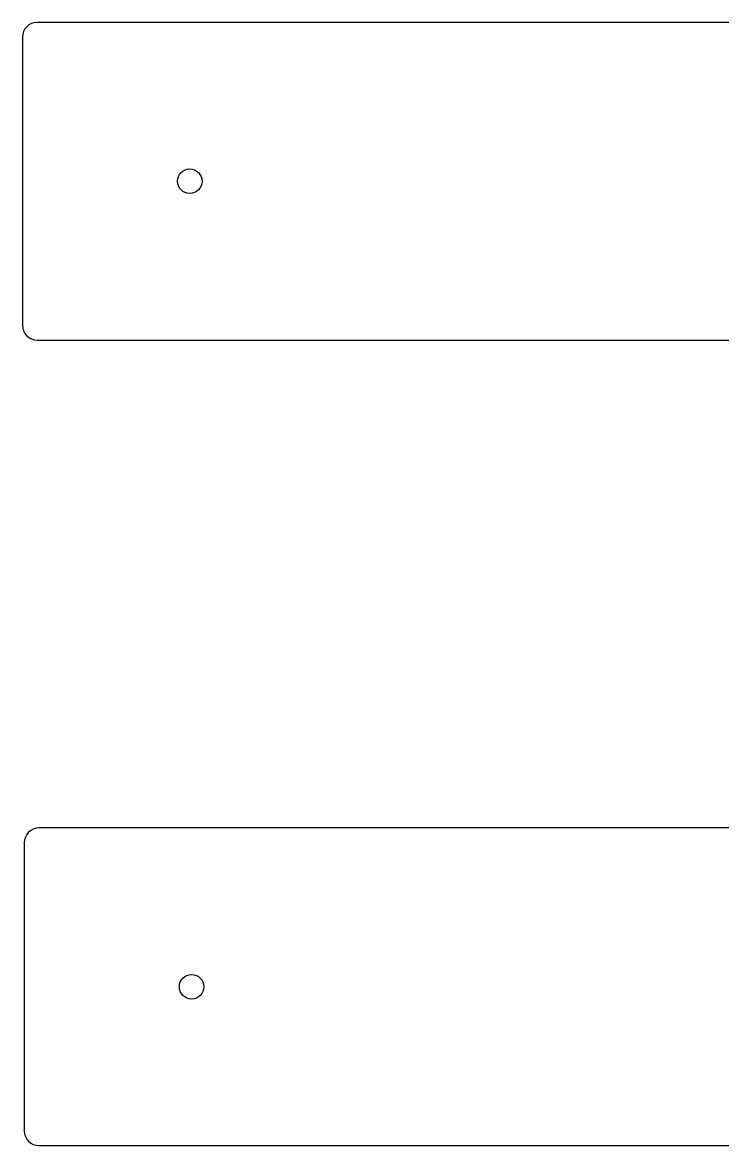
# Model space of a CAD drawing. Extents: x 0 to 482, y -61 to 277.
# Drawn here: x 0 to 94.8, y -61.5 to 90.5 of the extents above; entities that cross this region are included whole.
import ezdxf

# ---------------------------------------------------------------- set-up
doc = ezdxf.new("R2010")
doc.units = 0
doc.layers.add('weight - signature', color=7, linetype='CONTINUOUS', lineweight=25, true_color=0x000000)
doc.layers.add('weight outline', color=7, linetype='CONTINUOUS', lineweight=25, true_color=0x000000)

msp = doc.modelspace()

# ---------------------------------------------------------------- linework, layer by layer
at = {"layer": 'weight - signature'}
for p, q in [((237.5, 90.51), (2, 90.51)), ((0, 88.51), (0, 49.53)), ((2, 47.53), (237.5, 47.53))]:
    msp.add_line(p, q, dxfattribs=at)
msp.add_circle((22.66, 69.02), 1.66, dxfattribs=at)
for centre, start, end in [((2, 88.51), 90, -180), ((2, 49.53), -180, -90)]:
    msp.add_arc(centre, 2, start, end, dxfattribs=at)
at = {"layer": 'weight outline'}
for p, q in [((237.75, -18.51), (2.25, -18.51)), ((0.25, -20.51), (0.25, -59.49)), ((2.25, -61.49), (237.75, -61.49))]:
    msp.add_line(p, q, dxfattribs=at)
msp.add_circle((22.91, -40), 1.66, dxfattribs=at)
for centre, start, end in [((2.25, -20.51), 90, -180), ((2.25, -59.49), -180, -90)]:
    msp.add_arc(centre, 2, start, end, dxfattribs=at)

doc.saveas('drawing.dxf')
